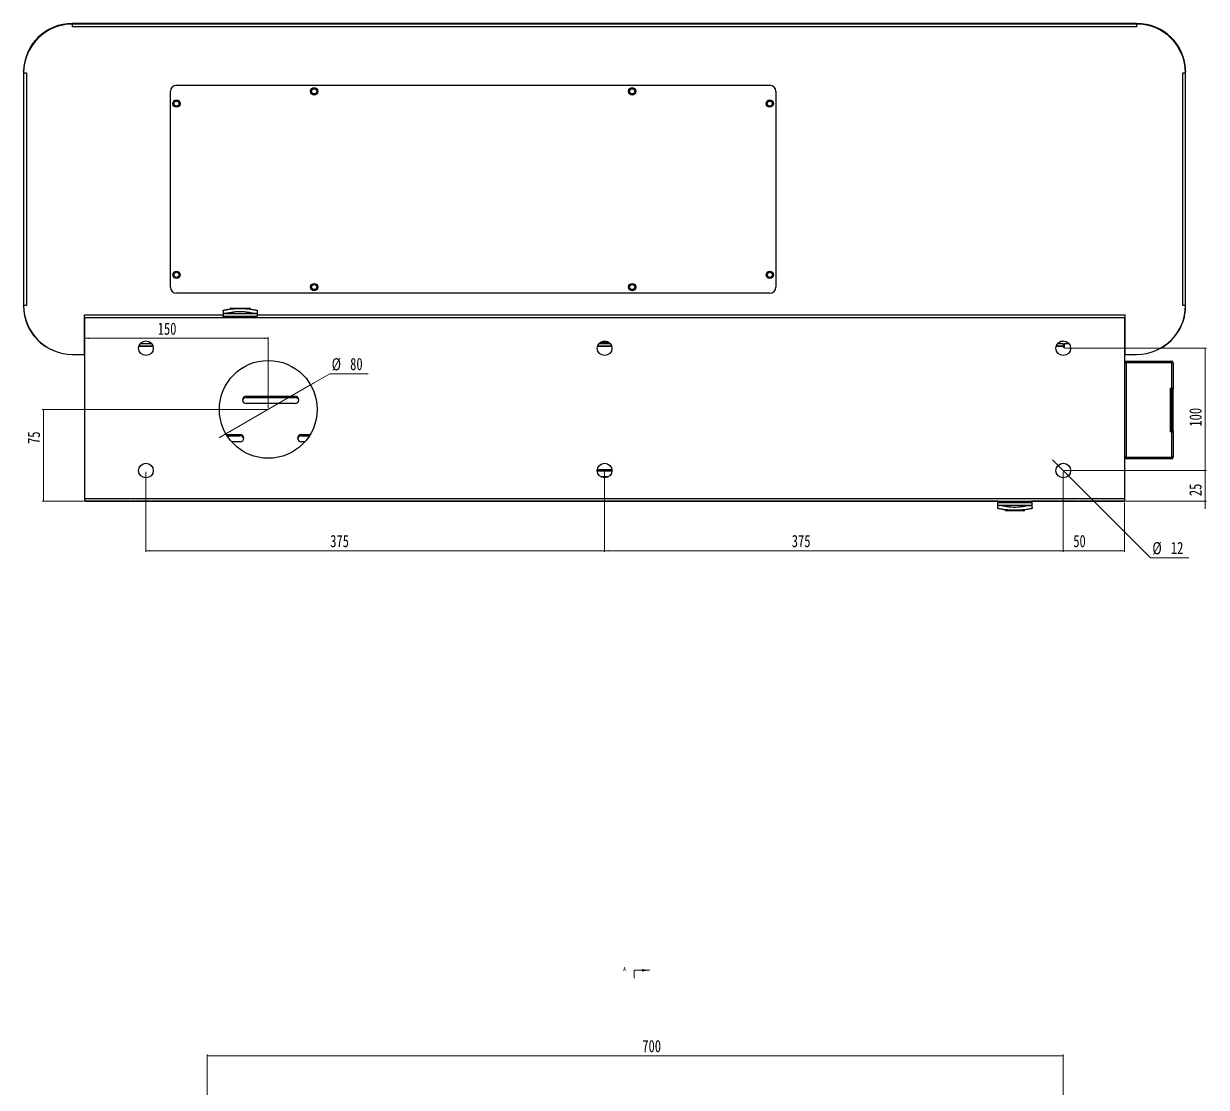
# Model space of a CAD drawing. Header units: millimetres. Extents: x -1281 to 3780, y -2005 to 2969.
# Drawn here: x -363 to 604, y 1003 to 1872 of the extents above; entities that cross this region are included whole.
import ezdxf

# ---------------------------------------------------------------- set-up
doc = ezdxf.new("R2010")
doc.units = ezdxf.units.MM
doc.styles.add('SLDTEXTSTYLE0', font='TXT', dxfattribs={"width": 0.75})
doc.dimstyles.new('SLDDIMSTYLE0', dxfattribs={"dimtxt": 10, "dimasz": 3.302, "dimexe": 0, "dimexo": 0.0625, "dimgap": 2.5, "dimtad": 1, "dimdec": 3, "dimrnd": 1e-09, "dimzin": 12, "dimdsep": 46, "dimtxsty": 'SLDTEXTSTYLE0', "dimsah": 1, "dimcen": 0.09, "dimadec": 0, "dimazin": 3, "dimtfac": 1, "dimtdec": 3, "dimtofl": 0, "dimtmove": 0, "dimatfit": 3, "dimfxl": 1, "dimfrac": 2, "dimtolj": 1, "dimtzin": 12, "dimarcsym": 0})
doc.dimstyles.new('SLDDIMSTYLE6', dxfattribs={"dimtxt": 10, "dimasz": 3.302, "dimexe": 0, "dimexo": 0.0625, "dimgap": 2.5, "dimtad": 0, "dimtih": 1, "dimtoh": 1, "dimdec": 3, "dimrnd": 1e-09, "dimzin": 12, "dimdsep": 46, "dimtxsty": 'SLDTEXTSTYLE0', "dimsah": 1, "dimcen": 0, "dimadec": 0, "dimazin": 3, "dimtfac": 1, "dimtdec": 3, "dimtmove": 0, "dimatfit": 3, "dimfxl": 1, "dimfrac": 2, "dimtolj": 1, "dimtzin": 12, "dimarcsym": 0})
doc.dimstyles.new('SLDDIMSTYLE7', dxfattribs={"dimtxt": 10, "dimasz": 3.302, "dimexe": 0, "dimexo": 0.0625, "dimgap": 2.5, "dimtad": 1, "dimdec": 3, "dimrnd": 1e-09, "dimzin": 12, "dimdsep": 46, "dimtxsty": 'SLDTEXTSTYLE0', "dimsah": 1, "dimcen": 0.09, "dimadec": 0, "dimazin": 3, "dimtfac": 1, "dimtdec": 3, "dimtmove": 0, "dimatfit": 0, "dimfxl": 1, "dimfrac": 2, "dimtolj": 1, "dimtzin": 12, "dimarcsym": 0})

# ---------------------------------------------------------------- blocks, each defined once
blk = doc.blocks.new('_D_1')
at = {"color": 7, "linetype": 'Continuous', "lineweight": 18, "transparency": 16777216}
for p, q in [((-212.89, 855.76), (-212.89, 1029.38)), ((487.11, 1028.38), (-212.89, 1028.38)), ((487.11, 855.76), (487.11, 1029.38))]:
    blk.add_line(p, q, dxfattribs=at)
for points in [[(-212.89, 1028.38), (-209.58, 1027.87), (-209.58, 1028.89)], [(487.11, 1028.38), (483.81, 1028.89), (483.81, 1027.87)]]:
    blk.add_solid(points, dxfattribs=at)
at = {"color": 7, "linetype": 'Continuous', "lineweight": 18, "transparency": 16777216, "insert": (142.92, 1041.27), "char_height": 10, "attachment_point": 1, "style": 'SLDTEXTSTYLE0'}
blk.add_mtext('700', dxfattribs=at)
blk = doc.blocks.new('_D_17')
at = {"color": 7, "linetype": 'Continuous', "lineweight": 18, "transparency": 16777216}
for p, q in [((488.11, 1606.78), (604.11, 1606.78)), ((603.11, 1506.78), (603.11, 1606.78)), ((488.11, 1506.78), (604.11, 1506.78))]:
    blk.add_line(p, q, dxfattribs=at)
for points in [[(603.11, 1606.78), (602.61, 1603.48), (603.62, 1603.48)], [(603.11, 1506.78), (603.62, 1510.08), (602.61, 1510.08)]]:
    blk.add_solid(points, dxfattribs=at)
at = {"color": 7, "linetype": 'Continuous', "lineweight": 18, "transparency": 16777216, "insert": (590.22, 1542.7), "char_height": 10, "attachment_point": 1, "rotation": 90, "style": 'SLDTEXTSTYLE0'}
blk.add_mtext('100', dxfattribs=at)
blk = doc.blocks.new('_D_18')
at = {"color": 7, "linetype": 'Continuous', "lineweight": 18, "transparency": 16777216}
for p, q in [((112.11, 1505.78), (112.11, 1440.26)), ((487.11, 1505.78), (487.11, 1440.26)), ((487.11, 1441.26), (112.11, 1441.26))]:
    blk.add_line(p, q, dxfattribs=at)
for points in [[(112.11, 1441.26), (115.42, 1440.75), (115.42, 1441.76)], [(487.11, 1441.26), (483.81, 1441.76), (483.81, 1440.75)]]:
    blk.add_solid(points, dxfattribs=at)
at = {"color": 7, "linetype": 'Continuous', "lineweight": 18, "transparency": 16777216, "insert": (265.16, 1454.15), "char_height": 10, "attachment_point": 1, "style": 'SLDTEXTSTYLE0'}
blk.add_mtext('375', dxfattribs=at)
blk = doc.blocks.new('_D_19')
at = {"color": 7, "linetype": 'Continuous', "lineweight": 18, "transparency": 16777216}
for p, q in [((-262.89, 1505.78), (-262.89, 1440.26)), ((112.11, 1505.78), (112.11, 1440.26)), ((112.11, 1441.26), (-262.89, 1441.26))]:
    blk.add_line(p, q, dxfattribs=at)
for points in [[(-262.89, 1441.26), (-259.58, 1440.75), (-259.58, 1441.76)], [(112.11, 1441.26), (108.81, 1441.76), (108.81, 1440.75)]]:
    blk.add_solid(points, dxfattribs=at)
at = {"color": 7, "linetype": 'Continuous', "lineweight": 18, "transparency": 16777216, "insert": (-112.21, 1454.15), "char_height": 10, "attachment_point": 1, "style": 'SLDTEXTSTYLE0'}
blk.add_mtext('375', dxfattribs=at)
blk = doc.blocks.new('_D_20')
at = {"color": 7, "linetype": 'Continuous', "lineweight": 18, "transparency": 16777216}
for p, q in [((482.87, 1511.02), (478.38, 1515.51)), ((482.87, 1511.02), (491.36, 1502.53)), ((491.36, 1502.53), (558.45, 1435.45)), ((558.45, 1435.45), (589.89, 1435.45))]:
    blk.add_line(p, q, dxfattribs=at)
for points in [[(482.87, 1511.02), (480.9, 1513.71), (480.18, 1513)], [(491.36, 1502.53), (493.33, 1499.84), (494.05, 1500.56)]]:
    blk.add_solid(points, dxfattribs=at)
at = {"color": 7, "linetype": 'Continuous', "lineweight": 18, "transparency": 16777216, "char_height": 10, "attachment_point": 1, "style": 'SLDTEXTSTYLE0'}
for s, insert in [('%%c', (560.03, 1448.34)), ('12', (575.11, 1448.49))]:
    blk.add_mtext(s, dxfattribs=dict(at, insert=insert))
blk = doc.blocks.new('_D_21')
at = {"color": 7, "linetype": 'Continuous', "lineweight": 18, "transparency": 16777216}
for p, q in [((-197.53, 1536.78), (-128.25, 1576.78)), ((-128.25, 1576.78), (-112.6, 1585.81)), ((-112.6, 1585.81), (-81.15, 1585.81)), ((-197.53, 1536.78), (-203.03, 1533.6))]:
    blk.add_line(p, q, dxfattribs=at)
for points in [[(-128.25, 1576.78), (-125.13, 1577.99), (-125.64, 1578.87)], [(-197.53, 1536.78), (-200.64, 1535.57), (-200.13, 1534.69)]]:
    blk.add_solid(points, dxfattribs=at)
at = {"color": 7, "linetype": 'Continuous', "lineweight": 18, "transparency": 16777216, "char_height": 10, "attachment_point": 1, "style": 'SLDTEXTSTYLE0'}
for s, insert in [('%%c', (-111.01, 1598.7)), ('80', (-95.93, 1598.86))]:
    blk.add_mtext(s, dxfattribs=dict(at, insert=insert))
blk = doc.blocks.new('_D_22')
at = {"color": 7, "linetype": 'Continuous', "lineweight": 18, "transparency": 16777216}
for p, q in [((-162.89, 1557.78), (-162.89, 1615.88)), ((-162.89, 1614.88), (-312.89, 1614.88))]:
    blk.add_line(p, q, dxfattribs=at)
for points in [[(-312.89, 1614.88), (-309.58, 1614.37), (-309.58, 1615.39)], [(-162.89, 1614.88), (-166.19, 1615.39), (-166.19, 1614.37)]]:
    blk.add_solid(points, dxfattribs=at)
at = {"color": 7, "linetype": 'Continuous', "lineweight": 18, "transparency": 16777216, "insert": (-253.29, 1627.77), "char_height": 10, "attachment_point": 1, "style": 'SLDTEXTSTYLE0'}
blk.add_mtext('150', dxfattribs=at)
blk = doc.blocks.new('_D_23')
at = {"color": 7, "linetype": 'Continuous', "lineweight": 18, "transparency": 16777216}
for p, q in [((-163.89, 1556.78), (-347.66, 1556.78)), ((-346.66, 1556.78), (-346.66, 1481.78)), ((-313.89, 1481.78), (-347.66, 1481.78))]:
    blk.add_line(p, q, dxfattribs=at)
for points in [[(-346.66, 1556.78), (-347.17, 1553.48), (-346.15, 1553.48)], [(-346.66, 1481.78), (-346.15, 1485.08), (-347.17, 1485.08)]]:
    blk.add_solid(points, dxfattribs=at)
at = {"color": 7, "linetype": 'Continuous', "lineweight": 18, "transparency": 16777216, "insert": (-359.55, 1528.51), "char_height": 10, "attachment_point": 1, "rotation": 90, "style": 'SLDTEXTSTYLE0'}
blk.add_mtext('75', dxfattribs=at)
blk = doc.blocks.new('_D_24')
at = {"color": 7, "linetype": 'Continuous', "lineweight": 18, "transparency": 16777216}
for p, q in [((487.11, 1505.78), (487.11, 1440.26)), ((537.11, 1480.78), (537.11, 1440.26)), ((537.11, 1441.26), (487.11, 1441.26))]:
    blk.add_line(p, q, dxfattribs=at)
for points in [[(487.11, 1441.26), (490.42, 1440.75), (490.42, 1441.76)], [(537.11, 1441.26), (533.81, 1441.76), (533.81, 1440.75)]]:
    blk.add_solid(points, dxfattribs=at)
at = {"color": 7, "linetype": 'Continuous', "lineweight": 18, "transparency": 16777216, "insert": (495.3, 1454.15), "char_height": 10, "attachment_point": 1, "style": 'SLDTEXTSTYLE0'}
blk.add_mtext('50', dxfattribs=at)
blk = doc.blocks.new('_D_25')
at = {"color": 7, "linetype": 'Continuous', "lineweight": 18, "transparency": 16777216}
for p, q in [((603.11, 1506.78), (603.11, 1513.13)), ((488.11, 1506.78), (604.11, 1506.78)), ((603.11, 1481.78), (603.11, 1506.78)), ((538.11, 1481.78), (604.11, 1481.78)), ((603.11, 1481.78), (603.11, 1475.43))]:
    blk.add_line(p, q, dxfattribs=at)
for points in [[(603.11, 1506.78), (603.62, 1510.08), (602.61, 1510.08)], [(603.11, 1481.78), (602.61, 1478.48), (603.62, 1478.48)]]:
    blk.add_solid(points, dxfattribs=at)
at = {"color": 7, "linetype": 'Continuous', "lineweight": 18, "transparency": 16777216, "insert": (590.22, 1485.87), "char_height": 10, "attachment_point": 1, "rotation": 90, "style": 'SLDTEXTSTYLE0'}
blk.add_mtext('25', dxfattribs=at)

msp = doc.modelspace()

# ---------------------------------------------------------------- linework, layer by layer
at = {"color": 7, "linetype": 'Continuous'}
for p, q in [((547.1136, 1872.1092), (-322.8864, 1872.1092)), ((-322.8864, 1869.577), (-322.8864, 1871.777)), ((547.1136, 1871.777), (-322.8864, 1871.777)), ((547.1136, 1869.577), (-322.8864, 1869.577)), ((547.1136, 1871.777), (547.1136, 1869.577)), ((-362.8864, 1832.8135), (-362.8864, 1833.2974)), ((-362.8864, 1832.8135), (-362.8864, 1831.777)), ((-362.8864, 1831.777), (-360.6864, 1831.777)), ((-362.8864, 1831.777), (-362.8864, 1641.777)), ((-360.6864, 1831.777), (-360.6864, 1641.777)), ((584.9136, 1831.777), (587.1136, 1831.777)), ((584.9136, 1641.777), (584.9136, 1831.777)), ((587.1136, 1833.2974), (587.1136, 1832.8135)), ((587.1136, 1831.777), (587.1136, 1832.8135)), ((587.1136, 1641.777), (587.1136, 1831.777)), ((-237.8864, 1821.777), (247.1136, 1821.777)), ((-242.8864, 1656.777), (-242.8864, 1816.777)), ((252.1136, 1816.777), (252.1136, 1656.777)), ((247.1136, 1651.777), (-237.8864, 1651.777)), ((-362.8864, 1641.777), (-362.8864, 1640.695)), ((-360.6864, 1641.777), (-362.8864, 1641.777)), ((-199.8864, 1637.3729), (-199.8864, 1637.7774)), ((-199.8864, 1637.3729), (-199.8864, 1635.277)), ((-199.8864, 1637.0275), (-199.8864, 1637.1979)), ((-199.8864, 1635.277), (-199.8864, 1632.777)), ((-190.2326, 1635.277), (-198.8849, 1635.277)), ((-196.1658, 1638.4728), (-196.3546, 1638.4428)), ((-192.6733, 1638.922), (-194.0345, 1638.7729)), ((-193.7864, 1639.177), (-193.7864, 1638.8001)), ((-172.8879, 1635.277), (-181.5401, 1635.277)), ((-177.9864, 1638.8001), (-177.9864, 1639.177)), ((-175.4182, 1638.4428), (-175.6154, 1638.4742)), ((-172.5892, 1635.3674), (-172.5892, 1635.277)), ((-171.8864, 1637.7774), (-171.8864, 1637.3729)), ((-171.8864, 1637.3729), (-171.8864, 1635.277)), ((-171.8864, 1637.3729), (-171.8864, 1637.0275)), ((-171.8864, 1635.277), (-171.8864, 1632.777)), ((587.1136, 1641.777), (584.9136, 1641.777)), ((587.1136, 1640.695), (587.1136, 1641.777)), ((-313.3864, 1633.977), (-313.3864, 1601.777)), ((-313.3864, 1631.777), (-312.8864, 1631.777)), ((-312.8864, 1631.4772), (-313.3864, 1631.4772)), ((-312.8864, 1631.777), (537.1136, 1631.777)), ((-312.8864, 1483.977), (-312.8864, 1631.777)), ((-171.8864, 1632.777), (-199.8864, 1632.777)), ((-199.6364, 1631.777), (-199.6364, 1632.777)), ((-172.1364, 1631.777), (-172.1364, 1632.777)), ((537.1136, 1631.777), (537.6136, 1631.777)), ((537.1136, 1631.777), (537.1136, 1483.977)), ((537.6136, 1631.4772), (537.1136, 1631.4772)), ((537.6136, 1601.777), (537.6136, 1633.977)), ((-268.5433, 1608.777), (-257.2296, 1608.777)), ((-267.3585, 1610.777), (-258.4143, 1610.777)), ((106.4568, 1608.777), (117.7705, 1608.777)), ((107.6415, 1610.777), (116.5857, 1610.777)), ((108.797, 1611.777), (115.4302, 1611.777)), ((481.4567, 1608.777), (487.1136, 1608.777)), ((482.6415, 1610.777), (487.1136, 1610.777)), ((487.1136, 1612.2732), (484.7069, 1612.2732)), ((487.1136, 1612.777), (487.1136, 1612.2732)), ((487.1136, 1610.777), (487.1136, 1608.777)), ((487.1136, 1608.577), (487.1136, 1608.777)), ((487.1136, 1608.577), (487.1136, 1607.577)), ((487.1136, 1607.577), (488.1136, 1607.577)), ((488.1136, 1607.577), (488.1136, 1610.777)), ((488.1136, 1610.777), (491.5857, 1610.777)), ((-322.8864, 1601.777), (-313.3864, 1601.777)), ((537.1136, 1596.277), (575.7136, 1596.277)), ((537.6136, 1601.777), (547.1136, 1601.777)), ((575.7136, 1595.077), (575.7136, 1596.277)), ((537.1136, 1595.077), (575.7136, 1595.077)), ((537.128, 1595.077), (537.1136, 1594.877)), ((537.1136, 1594.877), (538.5136, 1594.877)), ((538.5136, 1594.877), (538.5136, 1517.677)), ((575.7136, 1594.877), (538.5136, 1594.877)), ((575.7136, 1594.877), (575.7136, 1574.1376)), ((575.7136, 1594.877), (577.1136, 1594.877)), ((577.1136, 1594.877), (577.1136, 1573.3603)), ((-180.8864, 1567.527), (-140.8864, 1567.527)), ((574.6136, 1574.1376), (575.7136, 1574.1376)), ((574.6136, 1574.1376), (574.6136, 1538.4165)), ((577.1136, 1573.3603), (575.9136, 1573.3603)), ((575.9136, 1539.1937), (575.9136, 1573.3603)), ((577.1136, 1539.1937), (577.1136, 1573.3603)), ((-180.8864, 1566.527), (-140.8864, 1566.527)), ((-140.8864, 1561.527), (-180.8864, 1561.527)), ((575.7136, 1538.4165), (574.6136, 1538.4165)), ((575.7136, 1538.4165), (575.7136, 1517.677)), ((577.1136, 1539.1937), (575.9136, 1539.1937)), ((577.1136, 1539.1937), (577.1136, 1517.677)), ((-197.2339, 1536.277), (-185.8864, 1536.277)), ((-196.6169, 1535.277), (-185.8864, 1535.277)), ((-185.8864, 1530.277), (-192.8489, 1530.277)), ((-135.8864, 1536.277), (-128.5389, 1536.277)), ((-135.8864, 1535.277), (-129.1558, 1535.277)), ((-132.9239, 1530.277), (-135.8864, 1530.277)), ((538.5136, 1517.677), (537.1136, 1517.677)), ((537.1136, 1517.677), (537.128, 1517.477)), ((575.7136, 1517.477), (537.1136, 1517.477)), ((575.7136, 1516.277), (537.1136, 1516.277)), ((538.5136, 1517.677), (575.7136, 1517.677)), ((577.1136, 1517.677), (575.7136, 1517.677)), ((575.7136, 1517.477), (575.7136, 1516.277)), ((106.1188, 1506.527), (118.1084, 1506.527)), ((106.1607, 1507.527), (118.0665, 1507.527)), ((115.4302, 1501.777), (108.797, 1501.777)), ((115.0183, 1501.527), (109.2089, 1501.527)), ((-312.8864, 1483.977), (537.1136, 1483.977)), ((-312.8864, 1481.777), (-312.8864, 1483.977)), ((-312.8864, 1481.777), (537.1136, 1481.777)), ((-312.8864, 1481.7568), (-312.8864, 1481.777)), ((-275.8864, 1481.7568), (-312.8864, 1481.7568)), ((-275.8864, 1481.777), (-275.8864, 1481.7568)), ((-275.8864, 1481.7568), (-274.8864, 1481.7568)), ((-274.8864, 1481.7568), (-274.8864, 1481.777)), ((433.8636, 1481.7568), (-274.8864, 1481.7568)), ((433.6136, 1480.777), (461.6136, 1480.777)), ((433.6136, 1478.277), (433.6136, 1480.777)), ((433.8636, 1481.777), (433.8636, 1480.777)), ((461.3636, 1481.777), (461.3636, 1480.777)), ((499.1136, 1481.7568), (461.3636, 1481.7568)), ((461.6136, 1478.277), (461.6136, 1480.777)), ((499.1136, 1481.777), (499.1136, 1481.7568)), ((499.1136, 1481.7568), (500.1136, 1481.7568)), ((500.1136, 1481.777), (500.1136, 1481.7568)), ((537.1136, 1481.7568), (500.1136, 1481.7568)), ((537.1136, 1483.977), (537.1136, 1481.777)), ((537.1136, 1481.7568), (537.1136, 1481.777)), ((433.6136, 1476.1812), (433.6136, 1478.277)), ((433.6136, 1476.1812), (433.6136, 1476.5265)), ((433.6136, 1475.7766), (433.6136, 1476.1812)), ((434.3164, 1478.1866), (434.3164, 1478.277)), ((434.6151, 1478.277), (435.3209, 1478.277)), ((437.1454, 1475.1112), (437.3426, 1475.0799)), ((438.8711, 1478.277), (443.2674, 1478.277)), ((439.7136, 1474.754), (439.7136, 1474.377)), ((451.9599, 1478.277), (460.6121, 1478.277)), ((454.4005, 1474.6321), (455.7617, 1474.7811)), ((455.5136, 1474.377), (455.5136, 1474.754)), ((457.893, 1475.0812), (458.0818, 1475.1112)), ((461.6136, 1476.1812), (461.6136, 1478.277)), ((461.6136, 1476.5265), (461.6136, 1476.3562)), ((461.6136, 1476.1812), (461.6136, 1475.7766))]:
    msp.add_line(p, q, dxfattribs=at)
at = {"color": 8, "linetype": 'Continuous'}
for p, q in [((-322.8864, 1872.1092), (-322.8864, 1871.777)), ((547.1136, 1871.777), (547.1136, 1872.1092)), ((-313.3864, 1633.977), (-199.8864, 1633.977)), ((-171.8864, 1633.977), (537.6136, 1633.977)), ((-268.61, 1608.577), (-257.1628, 1608.577)), ((106.39, 1608.577), (117.8372, 1608.577)), ((481.39, 1608.577), (487.1136, 1608.577))]:
    msp.add_line(p, q, dxfattribs=at)
at = {"color": 7, "linetype": 'Continuous', "lineweight": 18}
for q in [(136.3985, 1091.8846), (149.0985, 1098.2346)]:
    msp.add_line((136.3985, 1098.2346), q, dxfattribs=at)
at = {"color": 7, "linetype": 'Continuous'}
for centre, radius in [((-125.3864, 1816.777), 3), ((-125.3864, 1816.777), 2.1), ((134.6136, 1816.777), 3), ((134.6136, 1816.777), 2.1), ((-237.8864, 1806.777), 3), ((-237.8864, 1806.777), 2.1), ((247.1136, 1806.777), 3), ((247.1136, 1806.777), 2.1), ((-237.8864, 1666.777), 3), ((-237.8864, 1666.777), 2.1), ((247.1136, 1666.777), 3), ((247.1136, 1666.777), 2.1), ((-125.3864, 1656.777), 3), ((-125.3864, 1656.777), 2.1), ((134.6136, 1656.777), 3), ((134.6136, 1656.777), 2.1), ((-262.8864, 1606.777), 6), ((112.1136, 1606.777), 6), ((487.1136, 1606.777), 6), ((-162.8864, 1556.777), 40), ((-262.8864, 1506.777), 6), ((112.1136, 1506.777), 6), ((487.1136, 1506.777), 6)]:
    msp.add_circle(centre, radius, dxfattribs=at)
for centre, radius, start, end in [((-323.4716, 1832.6942), 39.4194, 89.1493046, 179.123213), ((-322.8864, 1831.777), 40, 90, 180), ((-324.2703, 1832.5968), 38.6167, 118.068867, 179.6784552), ((547.6989, 1832.6942), 39.4193, 0.876719, 90.8507208), ((547.1136, 1831.777), 40, 0, 90), ((548.4132, 1832.5459), 38.7013, 0.3961602, 61.8565176), ((-237.8864, 1816.777), 5, 90, 180), ((247.1136, 1816.777), 5, 0, 90), ((-237.8864, 1656.777), 5, 180, 270), ((247.1136, 1656.777), 5, 270, 0), ((-322.8864, 1641.777), 40, 180, 270), ((-324.0937, 1640.9917), 38.7939, 180.438303, 246.7434134), ((-193.3864, 1639.177), 0.4, 90.0023275, 182.4362678), ((-178.3864, 1639.177), 0.4, 2.4412432, 89.9998481), ((547.1136, 1641.777), 40, 270, 0), ((548.3209, 1640.9917), 38.7938, 293.2565422, 359.5617414), ((575.7136, 1594.877), 1.4, 0, 90), ((538.5136, 1594.877), 0.2, 90, 180), ((575.7136, 1594.877), 0.2, 0, 90), ((-180.8864, 1564.527), 3, 90, 270), ((-140.8864, 1564.527), 3, 270, 90), ((-180.8864, 1563.527), 3, 90, 170.4059318), ((-140.8864, 1563.527), 3, 9.5940682, 90), ((-185.8864, 1533.277), 3, 270, 90), ((-185.8864, 1532.277), 3, 9.5940679, 90), ((-135.8864, 1533.277), 3, 90, 270), ((-135.8864, 1532.277), 3, 90, 170.4059318), ((538.5136, 1517.677), 0.2, 180, 270), ((575.7136, 1517.677), 1.4, 270, 0), ((575.7136, 1517.677), 0.2, 270, 0), ((440.1136, 1474.377), 0.4, 182.4417631, 270.0004419), ((455.1136, 1474.3771), 0.4, 270.0023275, 2.4362678)]:
    msp.add_arc(centre, radius, start, end, dxfattribs=at)
for points, knots in [([(-199.8864, 1637.7774), (-199.7953, 1637.7975), (-199.6452, 1637.8306), (-198.6461, 1638.0368), (-197.48, 1638.257), (-195.977, 1638.509), (-194.2161, 1638.7595), (-192.2303, 1638.9821), (-190.0817, 1639.1567), (-187.8096, 1639.2615), (-185.4656, 1639.2902), (-183.1182, 1639.2317), (-180.8314, 1639.0965), (-178.6924, 1638.8944), (-176.7657, 1638.6533), (-175.1132, 1638.3989), (-173.7656, 1638.1598), (-172.7671, 1637.9641), (-172.0395, 1637.8109), (-171.9408, 1637.7893), (-171.8864, 1637.7774)], [0, 0, 0, 0, 0.08340564, 0.13753695, 0.1916747, 0.24515036, 0.29862676, 0.35116284, 0.4036937, 0.45639462, 0.50909181, 0.56284245, 0.61659747, 0.67066975, 0.72474703, 0.77788726, 0.83102588, 0.88341569, 0.93580109, 1, 1, 1, 1]), ([(-199.8864, 1635.277), (-199.8537, 1635.277), (-199.7789, 1635.277), (-199.2069, 1635.277), (-198.8849, 1635.277)], [0, 0, 0, 0, 0.43711099, 1, 1, 1, 1]), ([(-199.8864, 1635.277), (-199.8063, 1635.277), (-199.6681, 1635.277), (-199.0723, 1635.277), (-198.6159, 1635.277), (-198.5349, 1635.277)], [0, 0, 0, 0, 0.53120448, 0.91670709, 1, 1, 1, 1]), ([(-198.8849, 1635.277), (-198.3445, 1635.3212), (-197.4845, 1635.3916), (-195.6907, 1635.7417), (-193.9845, 1636.0694), (-192.0254, 1636.4061), (-189.8982, 1636.6835), (-187.7068, 1636.8539), (-185.504, 1636.8967), (-183.3058, 1636.8088), (-181.1665, 1636.6017), (-179.1436, 1636.3085), (-177.2971, 1635.9765), (-175.6672, 1635.6604), (-174.081, 1635.3609), (-173.3253, 1635.3078), (-172.8879, 1635.277)], [0, 0, 0, 0, 0.10966139, 0.17452453, 0.24100895, 0.31085911, 0.37962721, 0.44610161, 0.51129003, 0.57647891, 0.64350737, 0.70984651, 0.7761759, 0.84250583, 0.90884823, 1, 1, 1, 1]), ([(-198.1356, 1635.277), (-197.9876, 1635.277), (-197.4878, 1635.277), (-196.2709, 1635.277), (-194.5527, 1635.277), (-192.5624, 1635.277), (-190.3922, 1635.277), (-188.0898, 1635.277), (-185.7266, 1635.277), (-183.3681, 1635.277), (-181.0791, 1635.277), (-178.9312, 1635.277), (-176.9696, 1635.277), (-175.293, 1635.277), (-174.1639, 1635.277), (-173.7276, 1635.277), (-173.6305, 1635.277)], [0, 0, 0, 0, 0.03312555, 0.11182207, 0.19051816, 0.26921392, 0.34791007, 0.4266062, 0.50530283, 0.58399896, 0.66269514, 0.74139173, 0.82008739, 0.8987839, 0.9774798, 1, 1, 1, 1]), ([(-193.2907, 1639.577), (-193.3166, 1639.577), (-193.4183, 1639.577), (-192.7213, 1639.577), (-191.2715, 1639.577), (-189.1589, 1639.577), (-187.252, 1639.577), (-186.1495, 1639.577), (-185.8864, 1639.577)], [0, 0, 0, 0, 0.07332454, 0.28816345, 0.50299971, 0.71783796, 0.93267621, 1, 1, 1, 1]), ([(-185.8864, 1639.577), (-185.0435, 1639.577), (-183.3577, 1639.577), (-181.1059, 1639.577), (-179.4259, 1639.577), (-178.4731, 1639.577), (-178.4794, 1639.577), (-178.482, 1639.577)], [0, 0, 0, 0, 0.214609713, 0.429219711, 0.643830874, 0.858440085, 1, 1, 1, 1]), ([(-177.0697, 1638.6864), (-177.132, 1638.6994), (-177.2113, 1638.716), (-178.0749, 1638.8099), (-178.2597, 1638.83)], [0, 0, 0, 0, 0.78609389, 1, 1, 1, 1]), ([(-173.2379, 1635.277), (-173.1142, 1635.277), (-172.6273, 1635.277), (-172.0678, 1635.277), (-171.9511, 1635.277), (-171.8864, 1635.277)], [0, 0, 0, 0, 0.13182774, 0.51871872, 1, 1, 1, 1]), ([(-172.8879, 1635.277), (-172.6293, 1635.277), (-172.0376, 1635.277), (-171.9408, 1635.277), (-171.8864, 1635.277)], [0, 0, 0, 0, 0.43711371, 1, 1, 1, 1]), ([(577.1136, 1573.3603), (577.0943, 1573.4666), (577.0557, 1573.6785), (576.7445, 1573.9307), (576.3089, 1574.0872), (575.941, 1574.1349), (575.7492, 1574.1372), (575.7136, 1574.1376)], [0, 0, 0, 0, 0.26341922, 0.52542047, 0.75514741, 0.95459003, 1, 1, 1, 1]), ([(575.9136, 1573.3603), (575.9101, 1573.4904), (575.9048, 1573.6892), (575.8628, 1573.9086), (575.8245, 1574.0228), (575.7952, 1574.0779), (575.7701, 1574.1115), (575.7578, 1574.1191), (575.7547, 1574.1209)], [0, 0, 0, 0, 0.491037222, 0.75035133, 0.845201089, 0.946641081, 0.986881611, 1, 1, 1, 1]), ([(575.7136, 1538.4165), (575.7205, 1538.4172), (575.736, 1538.419), (575.7625, 1538.4356), (575.8071, 1538.4872), (575.8885, 1538.6979), (575.9105, 1538.9477), (575.9131, 1539.1527), (575.9136, 1539.1937)], [0, 0, 0, 0, 0.02384684, 0.054035389, 0.106949153, 0.26498673, 0.853187314, 1, 1, 1, 1]), ([(575.7136, 1538.4165), (575.8784, 1538.425), (576.1857, 1538.4409), (576.5799, 1538.557), (576.8798, 1538.7226), (577.0775, 1538.9409), (577.1017, 1539.1102), (577.1136, 1539.1937)], [0, 0, 0, 0, 0.20875268, 0.38914067, 0.5812574, 0.79343544, 1, 1, 1, 1]), ([(434.6151, 1478.277), (434.3565, 1478.277), (433.7648, 1478.277), (433.6681, 1478.277), (433.6136, 1478.277)], [0, 0, 0, 0, 0.43710826, 1, 1, 1, 1]), ([(461.6136, 1475.7766), (461.5225, 1475.7565), (461.3724, 1475.7234), (460.3733, 1475.5173), (459.2072, 1475.297), (457.7042, 1475.045), (455.9433, 1474.7946), (453.9575, 1474.572), (451.8089, 1474.3974), (449.5368, 1474.2926), (447.1928, 1474.2638), (444.8454, 1474.3224), (442.5586, 1474.4576), (440.4195, 1474.6596), (438.4929, 1474.9007), (436.8404, 1475.1551), (435.4928, 1475.3942), (434.4943, 1475.5899), (433.7668, 1475.7431), (433.668, 1475.7647), (433.6136, 1475.7766)], [0, 0, 0, 0, 0.08340506, 0.13753705, 0.19167427, 0.24514998, 0.29862646, 0.35116259, 0.40369349, 0.45639446, 0.50909175, 0.56284252, 0.61659759, 0.67066964, 0.72474737, 0.77788763, 0.83102576, 0.88341623, 0.9358017, 1, 1, 1, 1]), ([(460.6121, 1478.277), (460.0717, 1478.2328), (459.2117, 1478.1624), (457.4179, 1477.8123), (455.7117, 1477.4847), (453.7526, 1477.1479), (451.6255, 1476.8705), (449.4341, 1476.7001), (447.2312, 1476.6574), (445.033, 1476.7453), (442.8937, 1476.9523), (440.8708, 1477.2455), (439.0243, 1477.5775), (437.3944, 1477.8936), (435.8082, 1478.1932), (435.0525, 1478.2463), (434.6151, 1478.277)], [0, 0, 0, 0, 0.10966067, 0.17452449, 0.24100836, 0.31085856, 0.37962669, 0.44610114, 0.51128957, 0.57647839, 0.64350711, 0.7098463, 0.77617571, 0.84250566, 0.90884741, 1, 1, 1, 1]), ([(459.8628, 1478.277), (459.7148, 1478.277), (459.215, 1478.277), (457.9981, 1478.277), (456.2799, 1478.277), (454.2897, 1478.277), (452.1194, 1478.277), (449.8171, 1478.277), (447.4538, 1478.277), (445.0953, 1478.277), (442.8063, 1478.277), (440.6584, 1478.277), (438.6968, 1478.277), (437.0202, 1478.277), (435.8911, 1478.277), (435.4548, 1478.277), (435.3577, 1478.277)], [0, 0, 0, 0, 0.03312645, 0.1118222, 0.19051832, 0.26921465, 0.34791044, 0.42660659, 0.50530333, 0.58399958, 0.66269579, 0.74139241, 0.8200881, 0.89878395, 0.97748068, 1, 1, 1, 1]), ([(438.7969, 1474.8677), (438.8592, 1474.8546), (438.9385, 1474.838), (439.8021, 1474.7441), (439.9869, 1474.724)], [0, 0, 0, 0, 0.78609247, 1, 1, 1, 1]), ([(447.6136, 1473.977), (446.7707, 1473.977), (445.0849, 1473.977), (442.8331, 1473.977), (441.1531, 1473.977), (440.2004, 1473.977), (440.2066, 1473.977), (440.2091, 1473.977)], [0, 0, 0, 0, 0.21460968, 0.42921965, 0.64383079, 0.85843997, 1, 1, 1, 1]), ([(455.0179, 1473.977), (455.0438, 1473.977), (455.1455, 1473.977), (454.4486, 1473.977), (452.9987, 1473.977), (450.8861, 1473.977), (448.9792, 1473.977), (447.8767, 1473.977), (447.6136, 1473.977)], [0, 0, 0, 0, 0.07332703, 0.28816336, 0.50299948, 0.71783759, 0.93267638, 1, 1, 1, 1]), ([(461.6136, 1478.277), (461.5809, 1478.277), (461.5061, 1478.277), (460.9341, 1478.277), (460.6121, 1478.277)], [0, 0, 0, 0, 0.43711099, 1, 1, 1, 1])]:
    msp.add_open_spline(points, degree=3, knots=knots, dxfattribs=at)
at = {"color": 8, "linetype": 'Continuous'}
for points, knots in [([(-178.0872, 1639.177), (-178.084, 1639.177), (-178.0762, 1639.177), (-179.0935, 1639.177), (-180.5723, 1639.177), (-181.8479, 1639.177), (-182.3216, 1639.177)], [0, 0, 0, 0, 0.20269804, 0.51046618, 0.81823095, 1, 1, 1, 1]), ([(439.8144, 1474.377), (439.8113, 1474.377), (439.8034, 1474.377), (440.8203, 1474.377), (442.3108, 1474.377), (443.6012, 1474.377), (444.0891, 1474.377)], [0, 0, 0, 0, 0.20162051, 0.50775415, 0.81388571, 1, 1, 1, 1]), ([(451.1763, 1474.377), (451.8799, 1474.377), (453.3502, 1474.377), (454.8067, 1474.377), (455.5477, 1474.377), (455.4402, 1474.377), (455.4128, 1474.377)], [0, 0, 0, 0, 0.28156276, 0.58840641, 0.89524639, 1, 1, 1, 1])]:
    msp.add_open_spline(points, degree=3, knots=knots, dxfattribs=at)
at = {"color": 7, "linetype": 'Continuous', "lineweight": 18}
msp.add_solid([(149.0985, 1098.2346), (142.7485, 1099.2506), (142.7485, 1097.2186)], dxfattribs=at)

# ---------------------------------------------------------------- texts
at = {"color": 7, "linetype": 'Continuous', "insert": (127.3291, 1100.985), "char_height": 3.5, "attachment_point": 1, "style": 'SLDTEXTSTYLE0'}
msp.add_mtext('A', dxfattribs=at)

# ---------------------------------------------------------------- dimensions: what is measured, and where the dimension line sits
at = {"color": 7, "linetype": 'Continuous', "lineweight": 18}
for base, p1, p2, picture, middle in [((-312.8864, 1614.8796), (-162.8864, 1556.777), (-312.8864, 1631.777), '_D_22', (-242.2051, 1614.8796)), ((-262.8864, 1441.2568), (112.1136, 1506.777), (-262.8864, 1506.777), '_D_19', (-101.1241, 1441.2568)), ((112.1136, 1441.2568), (487.1136, 1506.777), (112.1136, 1506.777), '_D_18', (276.2483, 1441.2568)), ((487.1136, 1441.2568), (537.1136, 1481.777), (487.1136, 1506.777), '_D_24', (502.6848, 1441.2568)), ((-212.8864, 1028.3797), (487.1136, 854.7648), (-212.8864, 854.7648), '_D_1', (154.0018, 1028.3797))]:
    dim = msp.add_linear_dim(base=base, p1=p1, p2=p2, dimstyle='SLDDIMSTYLE0', dxfattribs=at)
    dim.commit()
    dim.dimension.update_dxf_attribs({"geometry": picture, "text_midpoint": middle, "dimtype": 160})
for base, p1, p2, dimstyle, picture, middle in [((603.1136, 1606.777), (487.1136, 1506.777), (487.1136, 1606.777), 'SLDDIMSTYLE0', '_D_17', (603.1136, 1553.7861)), ((-346.6599, 1481.777), (-162.8864, 1556.777), (-312.8864, 1481.777), 'SLDDIMSTYLE0', '_D_23', (-346.6599, 1535.8954)), ((603.1136, 1506.777), (537.1136, 1481.777), (487.1136, 1506.777), 'SLDDIMSTYLE7', '_D_25', (603.1136, 1493.2568))]:
    dim = msp.add_linear_dim(base=base, p1=p1, p2=p2, angle=90, dimstyle=dimstyle, dxfattribs=at)
    dim.commit()
    dim.dimension.update_dxf_attribs({"geometry": picture, "text_midpoint": middle, "dimtype": 160})
for p1, p2, picture, middle in [((-128.2454, 1576.777), (-197.5274, 1536.777), '_D_21', (-96.0795, 1593.8258)), ((491.3562, 1502.5344), (482.871, 1511.0197), '_D_20', (574.9622, 1443.4593))]:
    dim = msp.add_diameter_dim_2p(p1=p1, p2=p2, dimstyle='SLDDIMSTYLE6', dxfattribs=at)
    dim.commit()
    dim.dimension.update_dxf_attribs({"geometry": picture, "text_midpoint": middle, "dimtype": 163})

doc.saveas('drawing.dxf')
